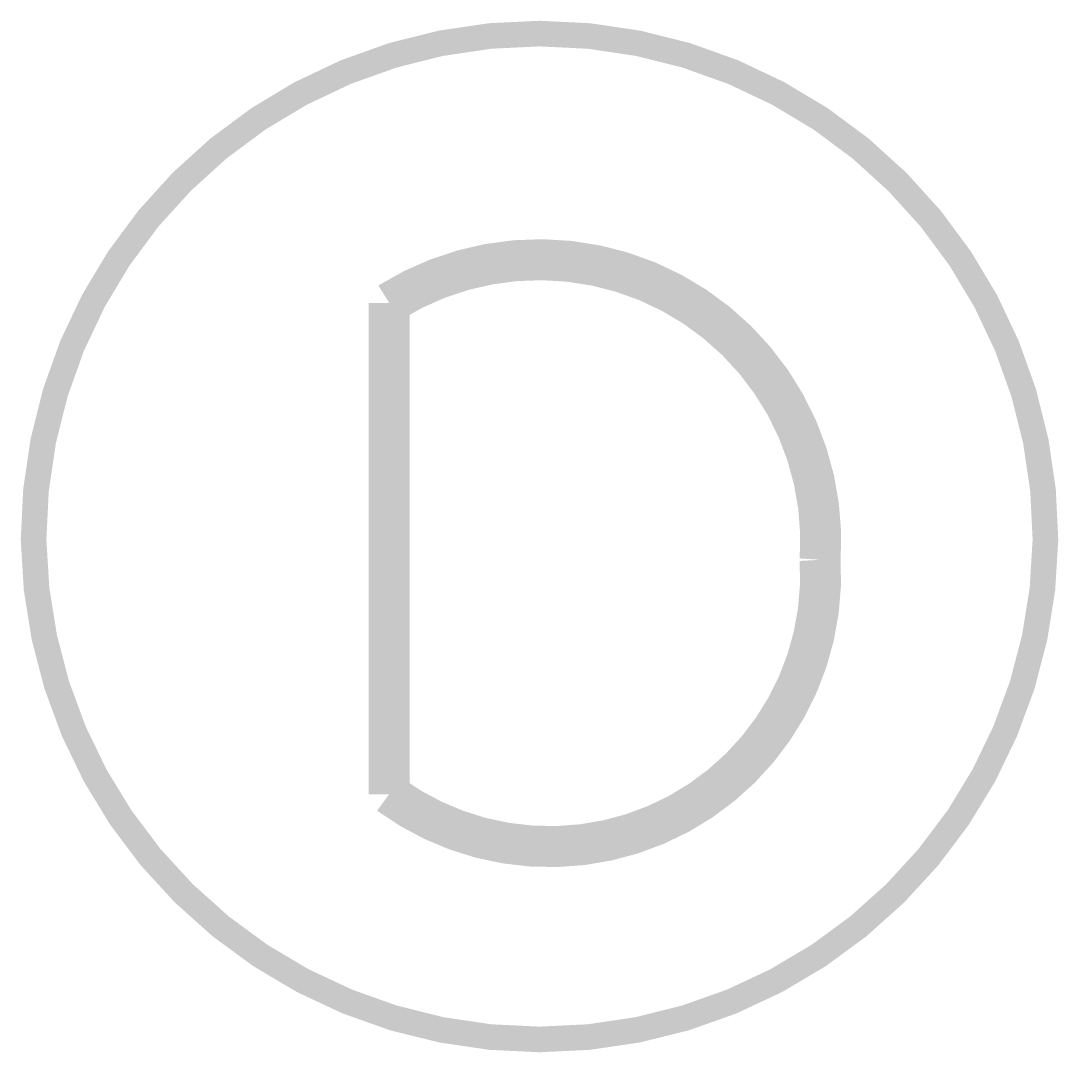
# Model space of a CAD drawing. Extents: x 0 to 3.04, y 0.01 to 3.03.
import ezdxf

# ---------------------------------------------------------------- set-up
doc = ezdxf.new("R2010")
doc.units = 0
doc.header["$MEASUREMENT"] = 0
doc.layers.get('0').update_dxf_attribs({"linetype": 'CONTINUOUS'})

msp = doc.modelspace()

# ---------------------------------------------------------------- linework, layer by layer
at = {"const_width": 0.075}
msp.add_lwpolyline([(0.04, 1.5083, 0.9879), (3.0011, 1.5083, 1)], format="xyb", close=True, dxfattribs=at)
at = {"const_width": 0.12}
for points in [[(2.3419, 1.4492, 0.612078), (1.0808, 2.2009, 1.530585)], [(1.0808, 0.7633, 0.634468), (2.3419, 1.4492, 0.640887)]]:
    msp.add_lwpolyline(points, format="xyb", dxfattribs=at)
msp.add_lwpolyline([(1.0808, 2.2009), (1.0808, 0.7633)], dxfattribs=at)

doc.saveas('drawing.dxf')
